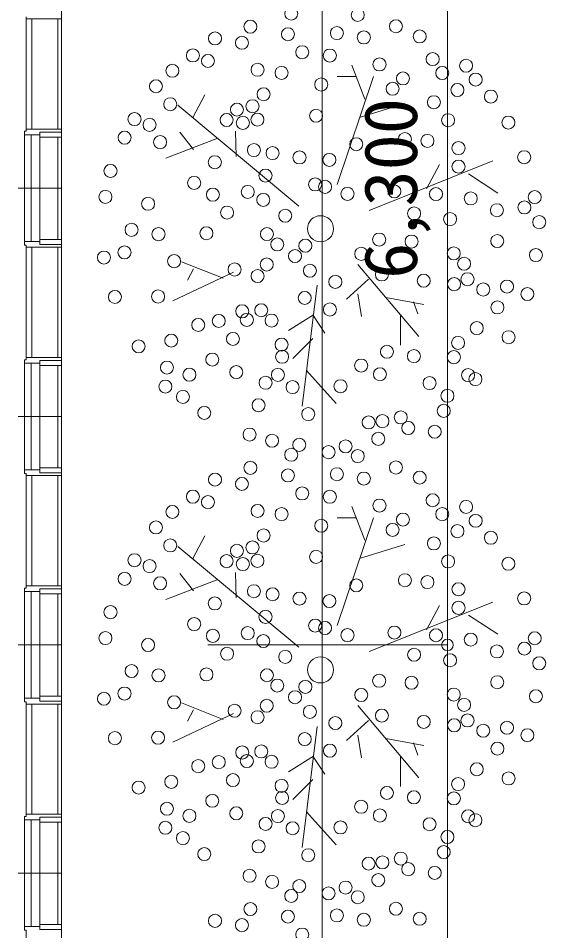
# Model space of a CAD drawing. Units: millimetres at full size, sheet at 1:200; details may follow other scales. Extents: x -96239 to 62349, y -170536 to 17264.
# Drawn here: x 37810 to 41450, y -72488 to -66194 of the extents above; entities that cross this region are included whole.
import ezdxf
from ezdxf.enums import TextEntityAlignment as Align

# ---------------------------------------------------------------- set-up
doc = ezdxf.new("R2010")
doc.units = ezdxf.units.MM
doc.header["$LTSCALE"] = 200
doc.header["$PDMODE"] = 32
doc.header["$PDSIZE"] = 80
for name, color, linetype, lineweight in [('0-1_躯体', 7, 'Continuous', 9), ('0-2_建具', 7, 'Continuous', 9), ('0-6_寸法', 4, 'Continuous', 5), ('0-A_植樹', 7, 'Continuous', 9)]:
    doc.layers.add(name, color=color, linetype=linetype, lineweight=lineweight)
doc.styles.add('ＭＳ ゴシック', font='')
doc.styles.get('ＭＳ ゴシック').set_extended_font_data('MS Gothic')

msp = doc.modelspace()

# ---------------------------------------------------------------- linework, layer by layer
at = {"layer": '0-1_躯体'}
msp.add_line((38108.9, -57536.2), (38108.9, -83496.2), dxfattribs=at)
at = {"layer": '0-2_建具'}
for p, q in [((38108.9, -66143.7), (38108.9, -66578.7)), ((37863.9, -66183.7), (37863.9, -66578.7)), ((38108.9, -66198.7), (37863.9, -66198.7)), ((37903.9, -66198.7), (37903.9, -66578.7)), ((38083.9, -66198.7), (38083.9, -66578.7)), ((37863.9, -66973.7), (37863.9, -66578.7)), ((37903.9, -66958.7), (37903.9, -66578.7)), ((38083.9, -66958.7), (38083.9, -66578.7)), ((38108.9, -67739.6), (38108.9, -66578.7)), ((37863.9, -66958.7), (38108.9, -66958.7)), ((37853.9, -66973.7), (37853.9, -66998.7)), ((37863.9, -66973.7), (37853.9, -66973.7)), ((37853.9, -66978.7), (37853.9, -67753.7)), ((37958.9, -66998.7), (37853.9, -66998.7)), ((37898.9, -66998.7), (37898.9, -67733.7)), ((37958.9, -66978.7), (37958.9, -67753.7)), ((38108.9, -66978.7), (37958.9, -66978.7)), ((38108.9, -67013.7), (37958.9, -67013.7)), ((38083.9, -67013.7), (38083.9, -67718.7)), ((38108.9, -67366.2), (37809.9, -67366.2)), ((38108.9, -67718.7), (37958.9, -67718.7)), ((38108.9, -67718.7), (38108.9, -68153.7)), ((37958.9, -67733.7), (37853.9, -67733.7)), ((37853.9, -67733.7), (37853.9, -67758.7)), ((37853.9, -67758.7), (37863.9, -67758.7)), ((37863.9, -67758.7), (37863.9, -68153.7)), ((38108.9, -67773.7), (37863.9, -67773.7)), ((37903.9, -67773.7), (37903.9, -68153.7)), ((38108.9, -67753.7), (37958.9, -67753.7)), ((38083.9, -67773.7), (38083.9, -68153.7)), ((37863.9, -68548.7), (37863.9, -68153.7)), ((37903.9, -68533.7), (37903.9, -68153.7)), ((38083.9, -68533.7), (38083.9, -68153.7)), ((38108.9, -69314.6), (38108.9, -68153.7)), ((37863.9, -68533.7), (38108.9, -68533.7)), ((37853.9, -68548.7), (37853.9, -68573.7)), ((37863.9, -68548.7), (37853.9, -68548.7)), ((37853.9, -68553.7), (37853.9, -69328.7)), ((37958.9, -68573.7), (37853.9, -68573.7)), ((37898.9, -68573.7), (37898.9, -69308.7)), ((37958.9, -68553.7), (37958.9, -69328.7)), ((38108.9, -68553.7), (37958.9, -68553.7)), ((38108.9, -68588.7), (37958.9, -68588.7)), ((38083.9, -68588.7), (38083.9, -69293.7)), ((38108.9, -68941.2), (37809.9, -68941.2)), ((38108.9, -69293.7), (37958.9, -69293.7)), ((38108.9, -69293.7), (38108.9, -69728.7)), ((37958.9, -69308.7), (37853.9, -69308.7)), ((37853.9, -69308.7), (37853.9, -69333.7)), ((37853.9, -69333.7), (37863.9, -69333.7)), ((37863.9, -69333.7), (37863.9, -69728.7)), ((38108.9, -69348.7), (37863.9, -69348.7)), ((37903.9, -69348.7), (37903.9, -69728.7)), ((38108.9, -69328.7), (37958.9, -69328.7)), ((38083.9, -69348.7), (38083.9, -69728.7)), ((37863.9, -70123.7), (37863.9, -69728.7)), ((37903.9, -70108.7), (37903.9, -69728.7)), ((38083.9, -70108.7), (38083.9, -69728.7)), ((38108.9, -70889.6), (38108.9, -69728.7)), ((37863.9, -70108.7), (38108.9, -70108.7)), ((37853.9, -70123.7), (37853.9, -70148.7)), ((37863.9, -70123.7), (37853.9, -70123.7)), ((37853.9, -70128.7), (37853.9, -70903.7)), ((37958.9, -70148.7), (37853.9, -70148.7)), ((37898.9, -70148.7), (37898.9, -70883.7)), ((37958.9, -70128.7), (37958.9, -70903.7)), ((38108.9, -70128.7), (37958.9, -70128.7)), ((38108.9, -70163.7), (37958.9, -70163.7)), ((38083.9, -70163.7), (38083.9, -70868.7)), ((38108.9, -70516.2), (37809.9, -70516.2)), ((38108.9, -70868.7), (37958.9, -70868.7)), ((38108.9, -70868.7), (38108.9, -71303.7)), ((37958.9, -70883.7), (37853.9, -70883.7)), ((37853.9, -70883.7), (37853.9, -70908.7)), ((37853.9, -70908.7), (37863.9, -70908.7)), ((37863.9, -70908.7), (37863.9, -71303.7)), ((38108.9, -70923.7), (37863.9, -70923.7)), ((37903.9, -70923.7), (37903.9, -71303.7)), ((38108.9, -70903.7), (37958.9, -70903.7)), ((38083.9, -70923.7), (38083.9, -71303.7)), ((37863.9, -71698.7), (37863.9, -71303.7)), ((37903.9, -71683.7), (37903.9, -71303.7)), ((38083.9, -71683.7), (38083.9, -71303.7)), ((38108.9, -72464.6), (38108.9, -71303.7)), ((37863.9, -71683.7), (38108.9, -71683.7)), ((37853.9, -71698.7), (37853.9, -71723.7)), ((37863.9, -71698.7), (37853.9, -71698.7)), ((37853.9, -71703.7), (37853.9, -72478.7)), ((37958.9, -71723.7), (37853.9, -71723.7)), ((37898.9, -71723.7), (37898.9, -72458.7)), ((37958.9, -71703.7), (37958.9, -72478.7)), ((38108.9, -71703.7), (37958.9, -71703.7)), ((38108.9, -71738.7), (37958.9, -71738.7)), ((38083.9, -71738.7), (38083.9, -72443.7)), ((38108.9, -72091.2), (37809.9, -72091.2)), ((37958.9, -72458.7), (37853.9, -72458.7)), ((37853.9, -72458.7), (37853.9, -72483.7)), ((37853.9, -72483.7), (37863.9, -72483.7)), ((37863.9, -72483.7), (37863.9, -72878.7)), ((38108.9, -72443.7), (37958.9, -72443.7)), ((38108.9, -72478.7), (37958.9, -72478.7)), ((38108.9, -72443.7), (38108.9, -72878.7))]:
    msp.add_line(p, q, dxfattribs=at)
at = {"layer": '0-6_寸法'}
for p, q in [((40772, -70516.2), (40772, -64216.2)), ((40772, -70516.2), (39119.3, -70516.2)), ((40772, -76816.2), (40772, -70516.2))]:
    msp.add_line(p, q, dxfattribs=at)
msp.add_point((40772, -70516.2), dxfattribs=at)
at = {"layer": '0-A_植樹', "color": 3}
msp.add_line((39907.8, -40912.4), (39907.8, -90384.4), dxfattribs=at)
at = {"layer": '0-A_植樹'}
for p, q in [((40202.1, -66751.5), (40112.1, -66517.5)), ((40142.1, -66595.5), (40010.1, -66595.5)), ((40010.1, -67339.5), (40262.1, -66595.5)), ((39014.1, -66877.5), (39098.1, -66721.5)), ((39746.1, -67489.5), (38912.1, -66793.5)), ((40166.1, -66877.5), (40478.1, -66781.5)), ((39188.1, -67021.5), (38828.1, -67159.5)), ((39020.1, -67099.5), (38924.1, -66979.5)), ((39314.1, -67147.5), (39308.1, -66973.5)), ((40232.1, -67519.5), (41084.1, -67177.5)), ((40628.1, -67369.5), (40718.1, -67201.5)), ((40916.1, -67267.5), (41120.1, -67399.5)), ((39224.1, -67987.5), (38936.1, -67873.5)), ((40154.1, -67891.5), (40574.1, -68389.5)), ((39296.1, -67945.5), (38876.1, -68143.5)), ((39020.1, -67921.5), (38978.1, -67999.5)), ((39872.1, -68035.5), (39770.1, -68869.5)), ((40226.1, -67993.5), (40076.1, -68131.5)), ((40154.1, -68095.5), (40178.1, -68251.5)), ((40346.1, -68119.5), (40610.1, -68167.5)), ((40538.1, -68149.5), (40568.1, -68233.5)), ((39848.1, -68239.5), (39674.1, -68347.5)), ((39842.1, -68239.5), (39926.1, -68365.5)), ((40448.1, -68245.5), (40448.1, -68449.5)), ((39842.1, -68401.5), (39704.1, -68539.5)), ((39800.1, -68623.5), (40004.1, -68851.5)), ((40202.1, -69794.5), (40112.1, -69560.5)), ((40142.1, -69638.5), (40010.1, -69638.5)), ((40010.1, -70382.5), (40262.1, -69638.5)), ((39014.1, -69920.5), (39098.1, -69764.5)), ((39746.1, -70532.5), (38912.1, -69836.5)), ((40166.1, -69920.5), (40478.1, -69824.5)), ((39020.1, -70142.5), (38924.1, -70022.5)), ((39314.1, -70190.5), (39308.1, -70016.5)), ((39188.1, -70064.5), (38828.1, -70202.5)), ((40232.1, -70562.5), (41084.1, -70220.5)), ((40628.1, -70412.5), (40718.1, -70244.5)), ((40916.1, -70310.5), (41120.1, -70442.5)), ((39224.1, -71030.5), (38936.1, -70916.5)), ((39296.1, -70988.5), (38876.1, -71186.5)), ((39020.1, -70964.5), (38978.1, -71042.5)), ((40154.1, -70934.5), (40574.1, -71432.5)), ((40226.1, -71036.5), (40076.1, -71174.5)), ((39872.1, -71078.5), (39770.1, -71912.5)), ((40154.1, -71138.5), (40178.1, -71294.5)), ((40346.1, -71162.5), (40610.1, -71210.5)), ((40538.1, -71192.5), (40568.1, -71276.5)), ((39848.1, -71282.5), (39674.1, -71390.5)), ((39842.1, -71282.5), (39926.1, -71408.5)), ((40448.1, -71288.5), (40448.1, -71492.5)), ((39842.1, -71444.5), (39704.1, -71582.5)), ((39800.1, -71666.5), (40004.1, -71894.5))]:
    msp.add_line(p, q, dxfattribs=at)
for centre, radius in [((39693.8, -66161.8), 45), ((40152.9, -66170.7), 45), ((39411.8, -66251.8), 45), ((40416.1, -66249.4), 45), ((39671.4, -66304.2), 45), ((40009, -66296), 45), ((40580.3, -66319.2), 45), ((39167.8, -66333.1), 45), ((39353.8, -66363.1), 45), ((40195, -66326), 45), ((39769.5, -66428), 45), ((39015, -66450.5), 45), ((39119.1, -66488.4), 45), ((39960.2, -66451.3), 45), ((40669.9, -66475.7), 45), ((38873.4, -66556.1), 45), ((39461.8, -66549.1), 45), ((39627, -66570.6), 45), ((40303, -66512), 45), ((40900.5, -66521.1), 45), ((40464.9, -66608.7), 45), ((40736.1, -66571.4), 45), ((40966.7, -66616.8), 45), ((38760.5, -66663), 45), ((39900.9, -66650.7), 45), ((40393.6, -66679.9), 45), ((40841, -66688.6), 45), ((39503.2, -66718.3), 45), ((41071.6, -66733.9), 45), ((38858.7, -66786.8), 45), ((39426.6, -66800.9), 45), ((40678.2, -66773.3), 45), ((39319.4, -66824.2), 45), ((39865.6, -66865.9), 45), ((38612.3, -66889.2), 45), ((38716.1, -66929.4), 45), ((39248.1, -66895.5), 45), ((39359.9, -66915.6), 45), ((39460.5, -66893.1), 45), ((40776.4, -66897.2), 45), ((41192.3, -66913.2), 45), ((38544.1, -67017.4), 45), ((38789.2, -67048.3), 45), ((40143, -67062.5), 45), ((40478.3, -67027.2), 45), ((40633.8, -67039.7), 45), ((39436.5, -67103.1), 45), ((39565, -67124), 45), ((40848.1, -67089.4), 45), ((39166.5, -67187.1), 45), ((39751, -67154), 45), ((39957, -67170.5), 45), ((41301.3, -67152.3), 45), ((38446.5, -67247.1), 45), ((40848.3, -67217.2), 45), ((39516.2, -67279.3), 45), ((39023.9, -67329.6), 45), ((39859, -67340), 45), ((39927, -67356.5), 45), ((40405.6, -67387.9), 45), ((38411.4, -67426.1), 45), ((39153, -67410.5), 45), ((39393.8, -67391.8), 45), ((39501.1, -67446.4), 45), ((40082.3, -67405.2), 45), ((40692.9, -67406.7), 45), ((40932.9, -67436.7), 45), ((41374, -67427.6), 45), ((38705.9, -67473.6), 45), ((41302.7, -67498.8), 45), ((39251.2, -67534.3), 45), ((39652.3, -67555.6), 45), ((40541.6, -67540.5), 45), ((41113.1, -67518), 45), ((39896.1, -67645.5), 90), ((40790.3, -67579.2), 45), ((41405.4, -67600.1), 45), ((38591.8, -67653.1), 45), ((38777.8, -67683.1), 45), ((39108.6, -67676.9), 45), ((39526.5, -67682.6), 45), ((39597.7, -67753.8), 45), ((39791.2, -67762.4), 45), ((40300.6, -67720.3), 45), ((40524.1, -67733.8), 45), ((41115.5, -67730.4), 45), ((38543.1, -67808.4), 45), ((40176.8, -67818.5), 45), ((40815.7, -67815.4), 45), ((41382.1, -67827.4), 45), ((38401.4, -67844.2), 45), ((38885.8, -67869.1), 45), ((39524.5, -67892.2), 45), ((39719.9, -67833.7), 45), ((40886.9, -67886.6), 45), ((39302.8, -67926.8), 45), ((39822.6, -67934.9), 45), ((39461.7, -67971.8), 45), ((39998.2, -68011.9), 45), ((40319.3, -67961), 45), ((40608.1, -68003.8), 45), ((40910.2, -67993.9), 45), ((40818.1, -68027.8), 45), ((41018.9, -68064.7), 45), ((41182.9, -68044.6), 45), ((38477.2, -68116.3), 45), ((38774.8, -68112.8), 45), ((39786.9, -68123), 45), ((41323.6, -68095.9), 45), ((39960.8, -68202.5), 45), ((41117, -68188.5), 45), ((39355.5, -68215.2), 45), ((39487.1, -68208), 45), ((39052.2, -68309.3), 45), ((39193.7, -68281.8), 45), ((39387.5, -68274.1), 45), ((39558.3, -68279.2), 45), ((40974.5, -68331.1), 45), ((41193.8, -68393.8), 45), ((38640.6, -68456.9), 45), ((38866.2, -68417.3), 45), ((39291.9, -68405.7), 45), ((39627.2, -68444.9), 45), ((40845.2, -68432.9), 45), ((40354.6, -68494.3), 45), ((39149.3, -68548.2), 45), ((39631.1, -68528.5), 45), ((40540.6, -68524.3), 45), ((40816, -68531.5), 45), ((38836.2, -68603.3), 45), ((39314.8, -68634.8), 45), ((40176.4, -68589.2), 45), ((38991.5, -68652.1), 45), ((39517, -68708), 45), ((39602, -68653.5), 45), ((40305.9, -68649.6), 45), ((40648.6, -68710.3), 45), ((40914.2, -68655.3), 45), ((40965, -68682.5), 45), ((38825.2, -68734.3), 45), ((39703, -68738), 45), ((40033.8, -68731.7), 45), ((38946.1, -68805.4), 45), ((40771.6, -68797.9), 45), ((39468.2, -68863.3), 45), ((39093.8, -68915.8), 45), ((39811, -68924), 45), ((40449.6, -68947), 45), ((40745.9, -68901.6), 45), ((40227.9, -68981.6), 45), ((40323.2, -68972.9), 45), ((40501.6, -69019.9), 45), ((39406.5, -69065.1), 45), ((40683.9, -69045.6), 45), ((39562, -69107.6), 45), ((39749.4, -69136.1), 45), ((40068.9, -69146.7), 45), ((40294.7, -69094.8), 45), ((39693.8, -69204.8), 45), ((39951.8, -69186.8), 45), ((40152.9, -69213.7), 45), ((39411.8, -69294.8), 45), ((40009, -69339), 45), ((40416.1, -69292.4), 45), ((39167.8, -69376.1), 45), ((39671.4, -69347.2), 45), ((40195, -69369), 45), ((40580.3, -69362.2), 45), ((39353.8, -69406.1), 45), ((39015, -69493.5), 45), ((39769.5, -69471), 45), ((39960.2, -69494.3), 45), ((40669.9, -69518.7), 45), ((39119.1, -69531.4), 45), ((40303, -69555), 45), ((40900.5, -69564.1), 45), ((38873.4, -69599.1), 45), ((39461.8, -69592.1), 45), ((39627, -69613.6), 45), ((40464.9, -69651.7), 45), ((40736.1, -69614.4), 45), ((38760.5, -69706), 45), ((39900.9, -69693.7), 45), ((40966.7, -69659.8), 45), ((39503.2, -69761.3), 45), ((40393.6, -69722.9), 45), ((40841, -69731.6), 45), ((41071.6, -69776.9), 45), ((38858.7, -69829.8), 45), ((40678.2, -69816.3), 45), ((39319.4, -69867.2), 45), ((39426.6, -69843.9), 45), ((38612.3, -69932.2), 45), ((39248.1, -69938.5), 45), ((39359.9, -69958.6), 45), ((39460.5, -69936.1), 45), ((39865.6, -69908.9), 45), ((40776.4, -69940.2), 45), ((41192.3, -69956.2), 45), ((38716.1, -69972.4), 45), ((38544.1, -70060.4), 45), ((38789.2, -70091.3), 45), ((40478.3, -70070.2), 45), ((40633.8, -70082.7), 45), ((39436.5, -70146.1), 45), ((40143, -70105.5), 45), ((40848.1, -70132.4), 45), ((39565, -70167), 45), ((39751, -70197), 45), ((39957, -70213.5), 45), ((41301.3, -70195.3), 45), ((39166.5, -70230.1), 45), ((40848.3, -70260.2), 45), ((38446.5, -70290.1), 45), ((39516.2, -70322.3), 45), ((39023.9, -70372.6), 45), ((39859, -70383), 45), ((39927, -70399.5), 45), ((38411.4, -70469.1), 45), ((39153, -70453.5), 45), ((39393.8, -70434.8), 45), ((40082.3, -70448.2), 45), ((40405.6, -70430.9), 45), ((40692.9, -70449.7), 45), ((41374, -70470.6), 45), ((38705.9, -70516.6), 45), ((39501.1, -70489.4), 45), ((40932.9, -70479.7), 45), ((39251.2, -70577.3), 45), ((39652.3, -70598.6), 45), ((40541.6, -70583.5), 45), ((41113.1, -70561), 45), ((41302.7, -70541.8), 45), ((39896.1, -70688.5), 90), ((40790.3, -70622.2), 45), ((41405.4, -70643.1), 45), ((38591.8, -70696.1), 45), ((39108.6, -70719.9), 45), ((38777.8, -70726.1), 45), ((39526.5, -70725.6), 45), ((40300.6, -70763.3), 45), ((40524.1, -70776.8), 45), ((41115.5, -70773.4), 45), ((39597.7, -70796.8), 45), ((39791.2, -70805.4), 45), ((38401.4, -70887.2), 45), ((38543.1, -70851.4), 45), ((38885.8, -70912.1), 45), ((39719.9, -70876.7), 45), ((40176.8, -70861.5), 45), ((40815.7, -70858.4), 45), ((41382.1, -70870.4), 45), ((39302.8, -70969.8), 45), ((39524.5, -70935.2), 45), ((40886.9, -70929.6), 45), ((39461.7, -71014.8), 45), ((39822.6, -70977.9), 45), ((40319.3, -71004), 45), ((40910.2, -71036.9), 45), ((39998.2, -71054.9), 45), ((40608.1, -71046.8), 45), ((40818.1, -71070.8), 45), ((41182.9, -71087.6), 45), ((38477.2, -71159.3), 45), ((38774.8, -71155.8), 45), ((41018.9, -71107.7), 45), ((41323.6, -71138.9), 45), ((39786.9, -71166), 45), ((39355.5, -71258.2), 45), ((39487.1, -71251), 45), ((39960.8, -71245.5), 45), ((41117, -71231.5), 45), ((39052.2, -71352.3), 45), ((39193.7, -71324.8), 45), ((39387.5, -71317.1), 45), ((39558.3, -71322.2), 45), ((40974.5, -71374.1), 45), ((38866.2, -71460.3), 45), ((39291.9, -71448.7), 45), ((40845.2, -71475.9), 45), ((41193.8, -71436.8), 45), ((38640.6, -71499.9), 45), ((39627.2, -71487.9), 45), ((40354.6, -71537.3), 45), ((39149.3, -71591.2), 45), ((39631.1, -71571.5), 45), ((40540.6, -71567.3), 45), ((40816, -71574.5), 45), ((38836.2, -71646.3), 45), ((40176.4, -71632.2), 45), ((38991.5, -71695.1), 45), ((39314.8, -71677.8), 45), ((39602, -71696.5), 45), ((40305.9, -71692.6), 45), ((40914.2, -71698.3), 45), ((40965, -71725.5), 45), ((38825.2, -71777.3), 45), ((39517, -71751), 45), ((39703, -71781), 45), ((40033.8, -71774.7), 45), ((40648.6, -71753.3), 45), ((38946.1, -71848.4), 45), ((40771.6, -71840.9), 45), ((39468.2, -71906.3), 45), ((39093.8, -71958.8), 45), ((39811, -71967), 45), ((40745.9, -71944.6), 45), ((40227.9, -72024.6), 45), ((40323.2, -72015.9), 45), ((40449.6, -71990), 45), ((39406.5, -72108.1), 45), ((40501.6, -72062.9), 45), ((40683.9, -72088.6), 45), ((39562, -72150.6), 45), ((40294.7, -72137.8), 45), ((39749.4, -72179.1), 45), ((39951.8, -72229.8), 45), ((40068.9, -72189.7), 45), ((39693.8, -72247.8), 45), ((40152.9, -72256.7), 45), ((39411.8, -72337.8), 45), ((40416.1, -72335.4), 45), ((39167.8, -72419.1), 45), ((39671.4, -72390.2), 45), ((40009, -72382), 45), ((40195, -72412), 45), ((40580.3, -72405.2), 45), ((39353.8, -72449.1), 45), ((39769.5, -72514), 45)]:
    msp.add_circle(centre, radius, dxfattribs=at)

# ---------------------------------------------------------------- texts
at = {"layer": '0-6_寸法', "style": 'ＭＳ ゴシック'}
msp.add_text('6,300', height=366.6, rotation=90, dxfattribs=at).set_placement((40672, -67991.2), align=Align.BOTTOM_LEFT)

doc.saveas('drawing.dxf')
